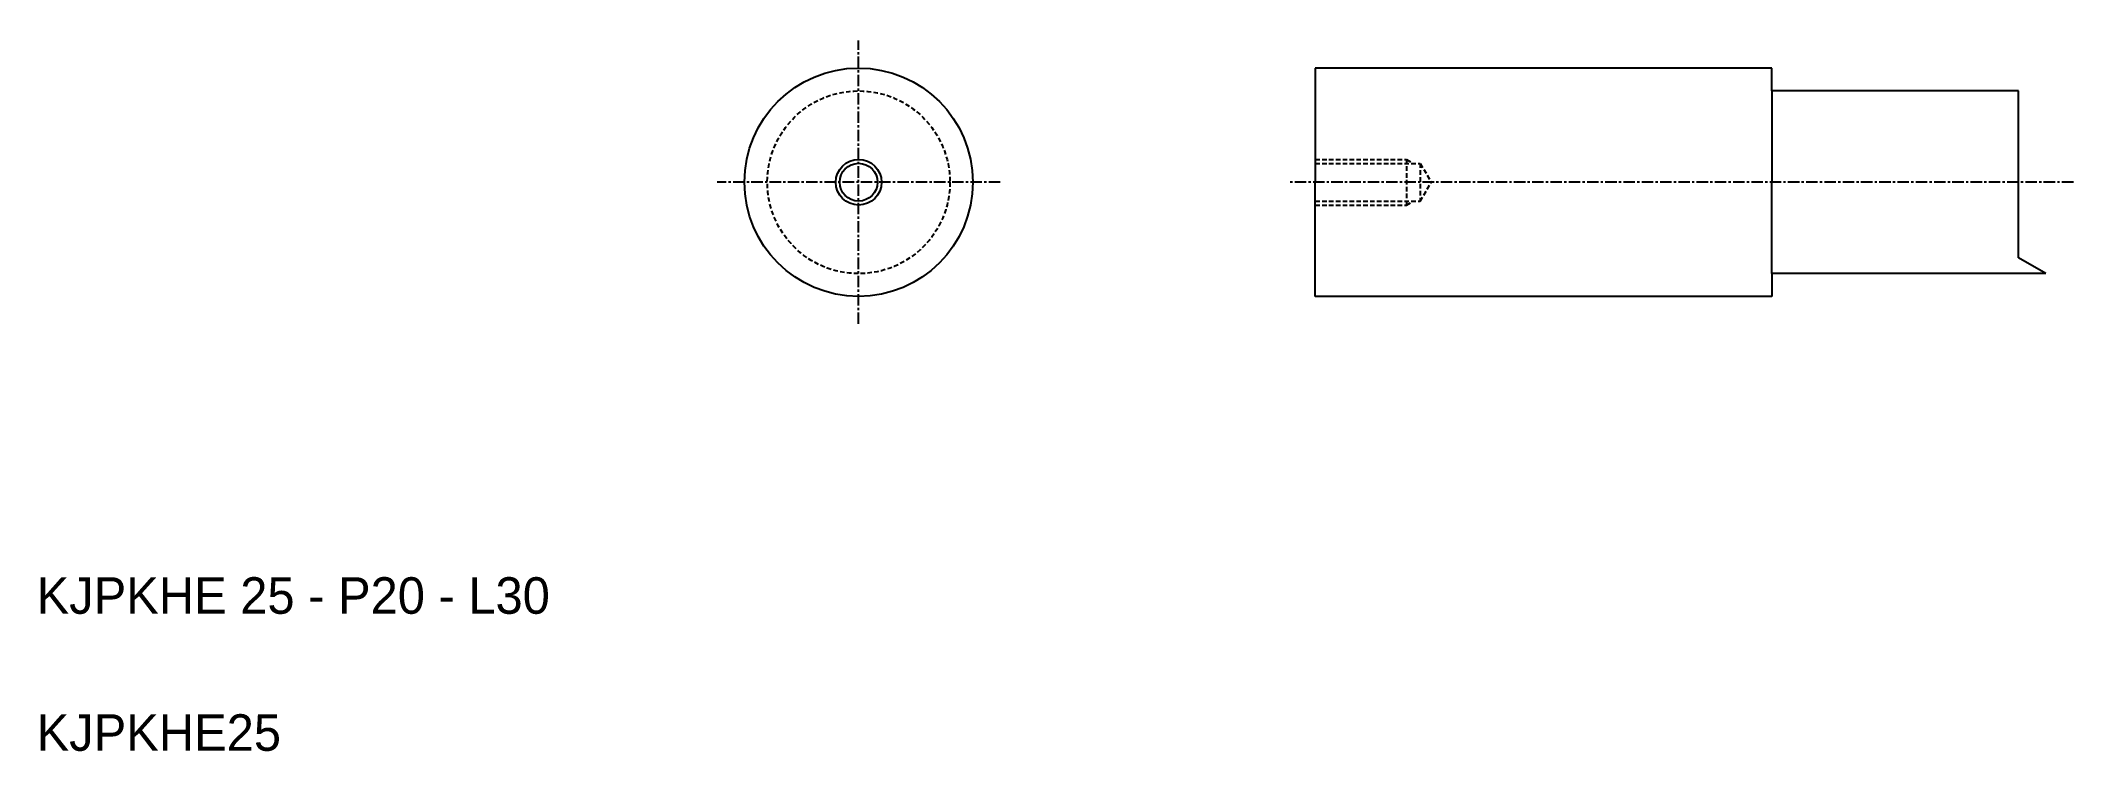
# Model space of a CAD drawing. Extents: x 10 to 233, y 10 to 88.
import ezdxf

# ---------------------------------------------------------------- set-up
doc = ezdxf.new("R2010")
doc.units = 0
doc.linetypes.add('CENTER', pattern=[2, 1.25, -0.25, 0.25, -0.25])
doc.linetypes.add('DASHED', pattern=[0.75, 0.5, -0.25])
doc.layers.get('0').update_dxf_attribs({"linetype": 'CONTINUOUS'})
doc.layers.add('CENTER', color=1, linetype='CENTER')

msp = doc.modelspace()

# ---------------------------------------------------------------- linework, layer by layer
at = {"color": 7, "linetype": 'CONTINUOUS'}
for p, q in [((200, 84.74), (150, 84.74)), ((150, 84.74), (150, 72.24)), ((200, 82.24), (200, 84.74)), ((200, 82.24), (200, 72.24)), ((227, 82.24), (200, 82.24)), ((227, 63.97), (227, 82.24)), ((150, 59.74), (150, 72.24)), ((200, 62.24), (200, 72.24)), ((230, 62.24), (227, 63.97)), ((230, 62.24), (200, 62.24)), ((200, 62.24), (200, 59.74)), ((200, 59.74), (150, 59.74))]:
    msp.add_line(p, q, dxfattribs=at)
at = {"color": 3, "linetype": 'DASHED'}
for p, q in [((150, 74.74), (160, 74.74)), ((150, 74.3), (161.5, 74.3)), ((160, 74.74), (160, 69.74)), ((160, 74.74), (160.66, 74.36)), ((161.5, 74.3), (161.5, 70.17)), ((161.5, 74.3), (162.69, 72.24)), ((161.5, 70.17), (162.69, 72.24)), ((150, 70.17), (161.5, 70.17)), ((150, 69.74), (160, 69.74)), ((160, 69.74), (160.66, 70.12))]:
    msp.add_line(p, q, dxfattribs=at)
at = {"color": 7, "linetype": 'CONTINUOUS'}
for radius in [12.5, 2.07]:
    msp.add_circle((100, 72.24), radius, dxfattribs=at)
at = {"color": 3, "linetype": 'DASHED'}
msp.add_circle((100, 72.24), 10, dxfattribs=at)
at = {"color": 3, "linetype": 'CONTINUOUS'}
msp.add_circle((100, 72.24), 2.5, dxfattribs=at)
at = {"layer": 'CENTER', "color": 1, "linetype": 'CENTER'}
for p, q in [((100, 56.74), (100, 87.74)), ((115.5, 72.24), (84.5, 72.24)), ((233, 72.24), (147, 72.24))]:
    msp.add_line(p, q, dxfattribs=at)

# ---------------------------------------------------------------- texts
at = {"color": 7, "linetype": 'CONTINUOUS'}
for s, p in [('KJPKHE 25 - P20 - L30', (10, 25)), ('KJPKHE25', (10, 10))]:
    msp.add_text(s, height=4, dxfattribs=at).set_placement(p)

doc.saveas('drawing.dxf')
